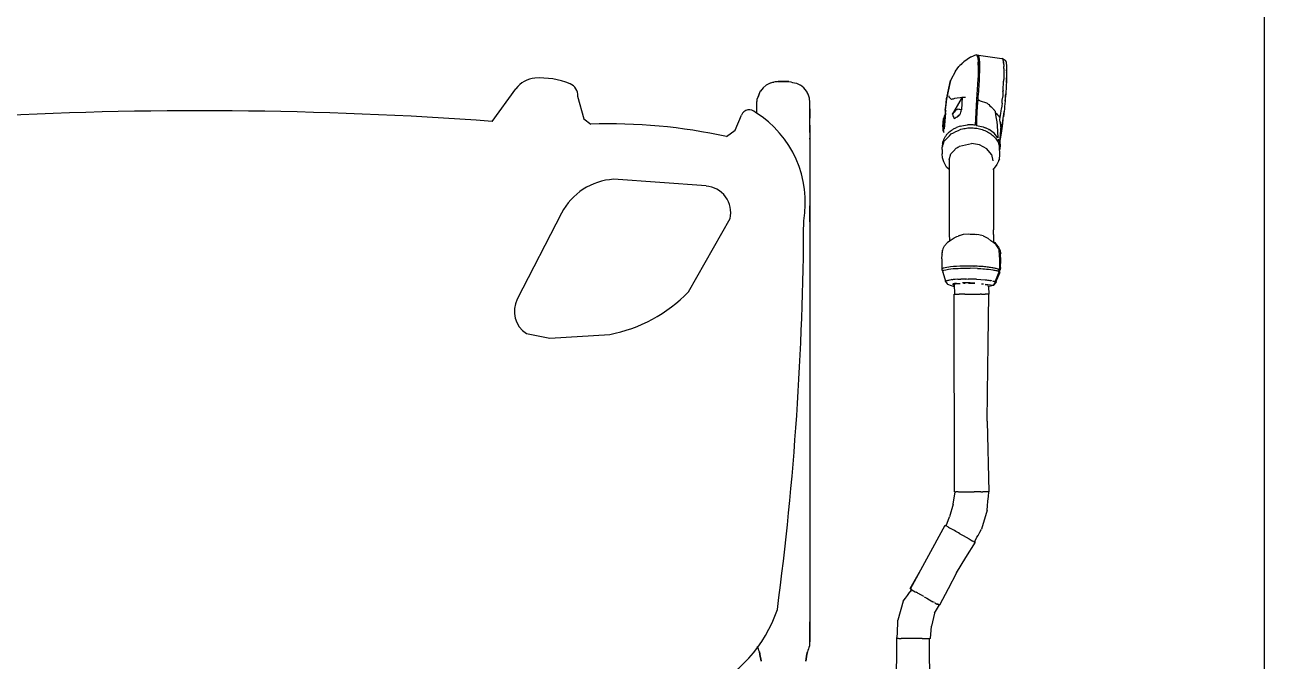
# Model space of a CAD drawing. Header units: millimetres. Extents: x 3552052 to 4144896, y -707811 to -630695.
# Drawn here: x 3657084 to 3657782, y -699691 to -699333 of the extents above; entities that cross this region are included whole.
import ezdxf

# ---------------------------------------------------------------- set-up
doc = ezdxf.new("R2010")
doc.units = ezdxf.units.MM
doc.header["$LTSCALE"] = 6
doc.header["$MEASUREMENT"] = 0
doc.layers.add('EQP', color=6, linetype='CONTINUOUS', lineweight=0)
doc.layers.add('MEP_HVAC_RA_DUCT', color=1, linetype='CONTINUOUS', lineweight=0)

msp = doc.modelspace()

# ---------------------------------------------------------------- linework, layer by layer
at = {"layer": 'EQP', "lineweight": -3}
for p, q in [((3657619.88, -699349.49), (3657616.93, -699350.84)), ((3657619.88, -699349.49), (3657620, -699349.5)), ((3657620, -699349.5), (3657620.12, -699349.5)), ((3657620.12, -699349.5), (3657620.24, -699349.51)), ((3657620.24, -699349.51), (3657620.37, -699349.52)), ((3657620.37, -699349.52), (3657620.5, -699350.06)), ((3657620.5, -699350.06), (3657620.63, -699350.6)), ((3657620.8, -699349.95), (3657620.56, -699350.08)), ((3657620.65, -699350.68), (3657620.57, -699349.94)), ((3657621.03, -699349.82), (3657620.8, -699349.95)), ((3657621.26, -699349.7), (3657621.03, -699349.82)), ((3657621.39, -699350.24), (3657621.26, -699349.7)), ((3657621.26, -699349.7), (3657634.33, -699351.52)), ((3657621.52, -699350.79), (3657621.39, -699350.24)), ((3657608.15, -699358.7), (3657610.15, -699356.12)), ((3657610.15, -699356.12), (3657612.93, -699353.44)), ((3657612.4, -699354.01), (3657610.15, -699356.12)), ((3657610.71, -699355.51), (3657610.52, -699355.73)), ((3657611.38, -699354.9), (3657610.71, -699355.51)), ((3657612.06, -699354.29), (3657611.38, -699354.9)), ((3657612.4, -699353.97), (3657612.06, -699354.29)), ((3657612.4, -699354.01), (3657612.93, -699353.44)), ((3657616.66, -699350.93), (3657612.93, -699353.44)), ((3657613.4, -699353.07), (3657612.93, -699353.5)), ((3657614.01, -699352.68), (3657613.4, -699353.07)), ((3657614.62, -699352.29), (3657614.01, -699352.68)), ((3657615.04, -699352.02), (3657614.62, -699352.29)), ((3657616.93, -699350.84), (3657616.66, -699350.93)), ((3657620.63, -699350.6), (3657620.77, -699351.13)), ((3657620.77, -699351.13), (3657620.9, -699351.67)), ((3657620.9, -699351.67), (3657620.95, -699352.86)), ((3657620.95, -699352.86), (3657621, -699354.05)), ((3657621.07, -699354.57), (3657620.98, -699353.75)), ((3657621, -699354.05), (3657621.04, -699355.24)), ((3657621.04, -699355.24), (3657621.09, -699356.43)), ((3657621.09, -699356.43), (3657621.04, -699358.14)), ((3657621.05, -699355.36), (3657621.07, -699354.57)), ((3657621.64, -699351.34), (3657621.52, -699350.79)), ((3657621.77, -699351.88), (3657621.64, -699351.34)), ((3657621.8, -699352.39), (3657621.77, -699351.88)), ((3657621.84, -699352.9), (3657621.8, -699352.39)), ((3657621.87, -699353.4), (3657621.84, -699352.9)), ((3657621.9, -699353.91), (3657621.87, -699353.4)), ((3657621.91, -699354.94), (3657621.9, -699353.91)), ((3657621.92, -699355.96), (3657621.91, -699354.94)), ((3657621.93, -699356.99), (3657621.92, -699355.96)), ((3657621.94, -699358.01), (3657621.93, -699356.99)), ((3657634.33, -699351.52), (3657634.51, -699351.68)), ((3657634.61, -699351.43), (3657634.46, -699351.55)), ((3657634.51, -699351.68), (3657634.7, -699351.84)), ((3657634.72, -699351.61), (3657634.61, -699351.43)), ((3657634.61, -699351.43), (3657636.21, -699352.46)), ((3657634.7, -699351.84), (3657634.88, -699352)), ((3657634.84, -699351.8), (3657634.72, -699351.61)), ((3657634.95, -699351.98), (3657634.84, -699351.8)), ((3657634.88, -699352), (3657635.06, -699352.16)), ((3657635.06, -699352.16), (3657634.95, -699351.98)), ((3657635.14, -699352.63), (3657635.06, -699352.16)), ((3657635.21, -699353.09), (3657635.14, -699352.63)), ((3657635.18, -699353.09), (3657635.25, -699353.73)), ((3657635.28, -699353.55), (3657635.21, -699353.09)), ((3657635.26, -699353.75), (3657635.35, -699354.51)), ((3657635.36, -699354.02), (3657635.28, -699353.55)), ((3657635.39, -699354.7), (3657635.36, -699354.02)), ((3657635.41, -699354.96), (3657635.39, -699354.7)), ((3657635.41, -699354.96), (3657635.45, -699355.29)), ((3657635.45, -699355.29), (3657635.46, -699356.06)), ((3657635.5, -699356.75), (3657635.46, -699356.07)), ((3657635.49, -699357.22), (3657635.5, -699356.75)), ((3657635.49, -699357.22), (3657635.5, -699357.59)), ((3657636.07, -699352.59), (3657636.21, -699352.46)), ((3657636.21, -699352.46), (3657636.32, -699352.64)), ((3657636.32, -699352.64), (3657636.43, -699352.82)), ((3657636.43, -699352.82), (3657636.54, -699353)), ((3657636.54, -699353), (3657636.65, -699353.18)), ((3657636.65, -699353.18), (3657636.72, -699353.63)), ((3657636.72, -699353.63), (3657636.79, -699354.08)), ((3657636.79, -699354.08), (3657636.87, -699354.53)), ((3657636.87, -699354.53), (3657636.94, -699354.98)), ((3657636.94, -699354.98), (3657636.97, -699356.47)), ((3657636.97, -699356.47), (3657637, -699357.95)), ((3657603.83, -699370.89), (3657605.49, -699363.9)), ((3657605.49, -699363.9), (3657604.12, -699369.93)), ((3657608.15, -699358.7), (3657605.49, -699363.9)), ((3657620.9, -699363.28), (3657620.7, -699366.13)), ((3657620.95, -699361.57), (3657620.9, -699363.28)), ((3657621, -699359.85), (3657620.95, -699361.57)), ((3657621.04, -699358.14), (3657621, -699359.85)), ((3657621.69, -699364.51), (3657621.77, -699363.1)), ((3657621.77, -699363.1), (3657621.82, -699361.83)), ((3657621.82, -699361.83), (3657621.86, -699360.56)), ((3657621.86, -699360.56), (3657621.9, -699359.28)), ((3657621.9, -699359.28), (3657621.94, -699358.01)), ((3657635.38, -699363.87), (3657635.36, -699364.43)), ((3657635.4, -699363.3), (3657635.38, -699363.87)), ((3657635.42, -699362.74), (3657635.4, -699363.3)), ((3657635.45, -699362.18), (3657635.42, -699362.74)), ((3657635.46, -699361.22), (3657635.45, -699362.18)), ((3657635.48, -699360.27), (3657635.46, -699361.22)), ((3657635.5, -699359.32), (3657635.48, -699360.27)), ((3657635.5, -699357.59), (3657635.51, -699358.36)), ((3657635.51, -699358.36), (3657635.5, -699359.32)), ((3657636.97, -699364.05), (3657636.94, -699365.09)), ((3657637, -699363.01), (3657636.97, -699364.05)), ((3657636.99, -699363.47), (3657637.02, -699362.9)), ((3657636.99, -699364.76), (3657637, -699364.05)), ((3657637, -699357.95), (3657637.04, -699359.44)), ((3657637.04, -699361.97), (3657637, -699363.01)), ((3657637.02, -699362.9), (3657637.02, -699362.57)), ((3657637.06, -699358.34), (3657637.04, -699357.95)), ((3657637.04, -699359.44), (3657637.07, -699360.93)), ((3657637.07, -699360.93), (3657637.04, -699361.97)), ((3657637.09, -699359.06), (3657637.06, -699358.34)), ((3657637.08, -699359.44), (3657637.09, -699359.06)), ((3657347.13, -699387.01), (3657360.52, -699368.61)), ((3657498.23, -699370.03), (3657496.5, -699374.27)), ((3657497.86, -699371), (3657497.4, -699372.09)), ((3657498.31, -699369.91), (3657498.23, -699370.03)), ((3657499.78, -699368.11), (3657498.31, -699369.91)), ((3657499.78, -699368.11), (3657501.58, -699366.64)), ((3657503.85, -699365.45), (3657501.58, -699366.64)), ((3657503.67, -699365.52), (3657504.24, -699365.34)), ((3657505.94, -699364.83), (3657503.85, -699365.45)), ((3657504.24, -699365.34), (3657504.81, -699365.17)), ((3657504.81, -699365.17), (3657505.37, -699365)), ((3657505.37, -699365), (3657505.94, -699364.83)), ((3657508.26, -699364.6), (3657505.94, -699364.83)), ((3657506.52, -699364.77), (3657505.94, -699364.83)), ((3657507.1, -699364.72), (3657506.52, -699364.77)), ((3657507.68, -699364.66), (3657507.1, -699364.72)), ((3657508.26, -699364.6), (3657507.68, -699364.66)), ((3657509.76, -699364.6), (3657508.26, -699364.6)), ((3657508.26, -699364.6), (3657509.76, -699364.6)), ((3657511.25, -699364.6), (3657509.76, -699364.6)), ((3657509.76, -699364.6), (3657511.25, -699364.6)), ((3657512.75, -699364.6), (3657511.25, -699364.6)), ((3657511.25, -699364.6), (3657512.75, -699364.6)), ((3657514.25, -699364.6), (3657512.75, -699364.6)), ((3657512.75, -699364.6), (3657514.25, -699364.6)), ((3657514.25, -699364.6), (3657515.35, -699364.81)), ((3657515.35, -699364.81), (3657516.45, -699365.02)), ((3657516.45, -699365.02), (3657517.56, -699365.23)), ((3657517.56, -699365.23), (3657518.66, -699365.45)), ((3657518.66, -699365.45), (3657520.81, -699366.56)), ((3657522.72, -699368.11), (3657520.81, -699366.56)), ((3657524.28, -699370.03), (3657522.72, -699368.11)), ((3657525.39, -699372.18), (3657524.28, -699370.03)), ((3657524.56, -699370.57), (3657524.28, -699370.03)), ((3657524.83, -699371.1), (3657524.56, -699370.57)), ((3657525.11, -699371.64), (3657524.83, -699371.1)), ((3657603.83, -699370.89), (3657603.66, -699371.8)), ((3657603.67, -699371.8), (3657603.85, -699371.12)), ((3657603.83, -699370.89), (3657603.76, -699371.45)), ((3657604.1, -699369.93), (3657603.83, -699370.89)), ((3657603.85, -699371.12), (3657604.03, -699370.43)), ((3657604.03, -699370.43), (3657604.16, -699369.93)), ((3657620.49, -699368.98), (3657620.29, -699371.83)), ((3657620.7, -699366.13), (3657620.49, -699368.98)), ((3657621.2, -699371.63), (3657621.32, -699370.19)), ((3657621.32, -699370.19), (3657621.43, -699368.75)), ((3657621.43, -699368.75), (3657621.52, -699367.34)), ((3657621.52, -699367.34), (3657621.6, -699365.93)), ((3657621.6, -699365.93), (3657621.69, -699364.51)), ((3657634.96, -699370.96), (3657634.91, -699371.66)), ((3657635.01, -699370.25), (3657634.96, -699370.96)), ((3657635.06, -699369.55), (3657635.01, -699370.25)), ((3657635.01, -699370.25), (3657635.06, -699369.55)), ((3657635.06, -699369.55), (3657635.36, -699364.43)), ((3657636.65, -699370.06), (3657636.54, -699371.45)), ((3657636.72, -699368.81), (3657636.65, -699370.06)), ((3657636.79, -699367.57), (3657636.72, -699368.81)), ((3657636.87, -699366.33), (3657636.79, -699367.57)), ((3657636.94, -699365.09), (3657636.87, -699366.33)), ((3657636.97, -699365.09), (3657636.99, -699364.76)), ((3657395.28, -699372.77), (3657398.71, -699385.67)), ((3657496.28, -699376.59), (3657496.33, -699376.01)), ((3657496.28, -699380), (3657496.28, -699376.59)), ((3657496.28, -699376.8), (3657496.28, -699376.59)), ((3657496.28, -699377.01), (3657496.28, -699376.8)), ((3657496.28, -699377.22), (3657496.28, -699377.01)), ((3657496.28, -699377.43), (3657496.28, -699377.22)), ((3657496.28, -699378.07), (3657496.28, -699377.43)), ((3657496.28, -699378.71), (3657496.28, -699378.07)), ((3657496.33, -699376.01), (3657496.39, -699375.43)), ((3657496.39, -699375.43), (3657496.44, -699374.85)), ((3657496.44, -699374.85), (3657496.5, -699374.27)), ((3657496.95, -699373.18), (3657496.5, -699374.27)), ((3657497.4, -699372.09), (3657496.95, -699373.18)), ((3657525.39, -699372.18), (3657525.11, -699371.64)), ((3657525.55, -699372.73), (3657525.39, -699372.18)), ((3657525.71, -699373.29), (3657525.55, -699372.73)), ((3657525.87, -699373.85), (3657525.71, -699373.29)), ((3657526.03, -699374.41), (3657525.87, -699373.85)), ((3657526.08, -699375.81), (3657526.03, -699374.41)), ((3657526.13, -699377.2), (3657526.08, -699375.81)), ((3657526.18, -699378.6), (3657526.13, -699377.2)), ((3657602.84, -699377.64), (3657602.67, -699379.19)), ((3657602.75, -699378.67), (3657603, -699376.61)), ((3657603, -699376.09), (3657602.84, -699377.64)), ((3657603, -699376.61), (3657603.25, -699374.55)), ((3657603.17, -699374.55), (3657603, -699376.09)), ((3657603.02, -699376.61), (3657603.17, -699374.55)), ((3657603.33, -699373.63), (3657603.17, -699374.55)), ((3657603.25, -699374.55), (3657603.41, -699373.18)), ((3657603.5, -699372.72), (3657603.33, -699373.63)), ((3657603.5, -699372.48), (3657603.67, -699371.8)), ((3657603.66, -699371.8), (3657603.5, -699372.72)), ((3657604.7, -699373.46), (3657604.66, -699372.67)), ((3657605.02, -699373.77), (3657604.7, -699373.46)), ((3657605.35, -699374.07), (3657605.02, -699373.77)), ((3657605.67, -699374.37), (3657605.35, -699374.07)), ((3657606, -699374.67), (3657605.67, -699374.37)), ((3657606.43, -699374.54), (3657606, -699374.67)), ((3657606.87, -699374.42), (3657606.43, -699374.54)), ((3657607.3, -699374.3), (3657606.87, -699374.42)), ((3657612, -699373.42), (3657607.16, -699381.79)), ((3657607.73, -699374.17), (3657607.3, -699374.3)), ((3657609.26, -699373.98), (3657607.73, -699374.17)), ((3657610.79, -699373.79), (3657609.26, -699373.98)), ((3657611.08, -699373.58), (3657612, -699373.42)), ((3657612, -699373.42), (3657611.7, -699380.58)), ((3657612, -699373.42), (3657612.46, -699373.42)), ((3657612.46, -699373.42), (3657612.92, -699373.42)), ((3657612.92, -699373.42), (3657613.38, -699373.42)), ((3657613.38, -699373.42), (3657613.84, -699373.42)), ((3657620.08, -699374.69), (3657619.88, -699378.3)), ((3657620.29, -699371.83), (3657620.08, -699374.69)), ((3657620.73, -699378.52), (3657620.93, -699374.94)), ((3657620.93, -699374.94), (3657622.12, -699375.35)), ((3657620.96, -699374.51), (3657621.08, -699373.07)), ((3657621.08, -699373.07), (3657621.2, -699371.63)), ((3657621.29, -699374.61), (3657621.26, -699375.05)), ((3657622.12, -699375.35), (3657623.31, -699375.77)), ((3657623.31, -699375.77), (3657624.5, -699376.18)), ((3657624.5, -699376.18), (3657625.69, -699376.6)), ((3657625.69, -699376.6), (3657626.04, -699376.84)), ((3657626.04, -699376.84), (3657626.38, -699377.09)), ((3657626.38, -699377.09), (3657626.73, -699377.33)), ((3657626.73, -699377.33), (3657627.08, -699377.58)), ((3657627.08, -699377.58), (3657627.68, -699378.17)), ((3657627.68, -699378.17), (3657628.28, -699378.76)), ((3657634.46, -699376.81), (3657634.33, -699378.29)), ((3657634.46, -699376.79), (3657634.61, -699375.29)), ((3657634.61, -699375.29), (3657634.72, -699373.85)), ((3657634.85, -699372.36), (3657634.72, -699373.84)), ((3657634.91, -699371.66), (3657634.85, -699372.36)), ((3657636.07, -699377.09), (3657635.93, -699378.55)), ((3657636.21, -699375.63), (3657636.07, -699377.09)), ((3657636.32, -699374.23), (3657636.21, -699375.63)), ((3657636.22, -699375.63), (3657636.43, -699373.7)), ((3657636.43, -699372.84), (3657636.32, -699374.23)), ((3657636.38, -699373.51), (3657636.45, -699372.78)), ((3657636.54, -699371.45), (3657636.43, -699372.84)), ((3657636.43, -699373.7), (3657636.57, -699371.47)), ((3657636.45, -699372.78), (3657636.49, -699372.12)), ((3657484.12, -699392), (3657487.61, -699383.46)), ((3657496.28, -699379.36), (3657496.28, -699378.71)), ((3657496.28, -699380), (3657496.28, -699379.36)), ((3657496.28, -699381.1), (3657496.28, -699380)), ((3657496.28, -699382.2), (3657496.28, -699381.1)), ((3657496.28, -699382.56), (3657496.28, -699382.2)), ((3657526.23, -699380), (3657526.18, -699378.6)), ((3657526.23, -699381.1), (3657526.23, -699380)), ((3657526.23, -699382.19), (3657526.23, -699380)), ((3657526.23, -699380), (3657526.23, -699382.19)), ((3657526.23, -699382.2), (3657526.23, -699381.1)), ((3657526.23, -699381.38), (3657526.23, -699381.86)), ((3657526.23, -699381.38), (3657526.23, -699382.66)), ((3657526.23, -699381.86), (3657526.23, -699381.38)), ((3657526.23, -699382.66), (3657526.23, -699381.38)), ((3657526.23, -699381.38), (3657526.23, -699382.66)), ((3657526.23, -699381.86), (3657526.23, -699382.34)), ((3657526.23, -699382.34), (3657526.23, -699381.86)), ((3657526.23, -699384.38), (3657526.23, -699382.19)), ((3657526.23, -699382.19), (3657526.23, -699384.38)), ((3657526.23, -699383.3), (3657526.23, -699382.2)), ((3657526.23, -699382.34), (3657526.23, -699382.82)), ((3657526.23, -699382.82), (3657526.23, -699382.34)), ((3657526.23, -699382.66), (3657526.23, -699383.95)), ((3657526.23, -699383.95), (3657526.23, -699382.66)), ((3657526.23, -699382.66), (3657526.23, -699383.95)), ((3657526.23, -699382.82), (3657526.23, -699383.31)), ((3657526.23, -699383.31), (3657526.23, -699382.82)), ((3657526.23, -699384.4), (3657526.23, -699383.3)), ((3657526.23, -699384.11), (3657526.23, -699383.31)), ((3657526.23, -699383.95), (3657526.23, -699385.23)), ((3657526.23, -699385.23), (3657526.23, -699383.95)), ((3657526.23, -699383.95), (3657526.23, -699385.23)), ((3657526.23, -699384.91), (3657526.23, -699384.11)), ((3657526.23, -699389.15), (3657526.23, -699385.23)), ((3657602.08, -699384.25), (3657601.46, -699385.39)), ((3657601.81, -699384.57), (3657601.96, -699384.19)), ((3657602.65, -699382.39), (3657601.89, -699391.18)), ((3657601.96, -699384.19), (3657602.1, -699383.82)), ((3657602.4, -699383.68), (3657602.08, -699384.25)), ((3657602.1, -699383.82), (3657602.25, -699383.44)), ((3657602.22, -699385.66), (3657602.36, -699384.73)), ((3657602.25, -699383.44), (3657602.39, -699383.07)), ((3657602.51, -699380.73), (3657602.37, -699383.94)), ((3657602.51, -699380.73), (3657602.75, -699378.67)), ((3657602.67, -699379.19), (3657602.51, -699380.73)), ((3657602.65, -699382.39), (3657602.79, -699381.61)), ((3657602.79, -699381.61), (3657602.94, -699380.84)), ((3657607, -699382.37), (3657606.46, -699383.01)), ((3657606.46, -699383.01), (3657606.64, -699382.71)), ((3657606.46, -699383.01), (3657606.74, -699383.61)), ((3657606.64, -699382.71), (3657606.82, -699382.4)), ((3657606.74, -699383.61), (3657607.02, -699384.2)), ((3657606.82, -699382.4), (3657607.01, -699382.1)), ((3657607.54, -699381.74), (3657607, -699382.37)), ((3657607.01, -699382.1), (3657607.19, -699381.79)), ((3657607.02, -699384.2), (3657607.3, -699384.8)), ((3657607.19, -699381.79), (3657607.55, -699381.46)), ((3657607.3, -699384.8), (3657607.55, -699385.34)), ((3657608.08, -699381.1), (3657607.54, -699381.74)), ((3657607.55, -699381.46), (3657607.9, -699381.13)), ((3657608.01, -699385.12), (3657607.56, -699385.34)), ((3657607.58, -699385.4), (3657608.02, -699385.15)), ((3657607.9, -699381.13), (3657608.26, -699380.8)), ((3657608.46, -699384.91), (3657608.01, -699385.12)), ((3657608.02, -699385.15), (3657608.45, -699384.9)), ((3657608.62, -699380.46), (3657608.08, -699381.1)), ((3657608.26, -699380.8), (3657608.62, -699380.46)), ((3657608.9, -699384.69), (3657608.46, -699384.91)), ((3657608.62, -699380.46), (3657608.88, -699380.35)), ((3657608.88, -699380.35), (3657609.14, -699380.25)), ((3657609.46, -699384.19), (3657608.9, -699384.69)), ((3657608.9, -699384.65), (3657609.32, -699384.41)), ((3657609.14, -699380.25), (3657609.4, -699380.14)), ((3657609.32, -699384.41), (3657609.68, -699384.12)), ((3657609.4, -699380.14), (3657609.67, -699380.03)), ((3657610.22, -699383.5), (3657609.56, -699384.09)), ((3657609.67, -699380.03), (3657610.11, -699380.1)), ((3657609.68, -699384.12), (3657610.04, -699383.82)), ((3657610.04, -699383.82), (3657610.4, -699383.53)), ((3657610.11, -699380.1), (3657610.55, -699380.16)), ((3657610.88, -699382.9), (3657610.22, -699383.5)), ((3657610.4, -699383.53), (3657610.76, -699383.24)), ((3657610.55, -699380.16), (3657610.99, -699380.23)), ((3657610.76, -699383.24), (3657611, -699382.57)), ((3657610.99, -699380.23), (3657611.44, -699380.3)), ((3657611, -699382.57), (3657611.23, -699381.91)), ((3657611.23, -699381.91), (3657611.45, -699381.3)), ((3657611.44, -699380.3), (3657611.71, -699380.33)), ((3657611.44, -699380.3), (3657611.71, -699380.36)), ((3657611.44, -699380.3), (3657611.71, -699380.42)), ((3657611.47, -699381.24), (3657611.7, -699380.58)), ((3657619.68, -699381.91), (3657619.48, -699385.52)), ((3657619.88, -699378.3), (3657619.68, -699381.91)), ((3657620.34, -699385.66), (3657620.54, -699382.09)), ((3657620.54, -699382.09), (3657620.73, -699378.52)), ((3657628.28, -699378.76), (3657628.88, -699379.34)), ((3657628.88, -699379.34), (3657629.49, -699379.93)), ((3657629.49, -699379.93), (3657629.75, -699380.27)), ((3657629.75, -699380.27), (3657630.01, -699380.6)), ((3657630.01, -699380.6), (3657630.27, -699380.93)), ((3657630.27, -699380.93), (3657630.53, -699381.27)), ((3657630.53, -699381.27), (3657630.84, -699383.29)), ((3657631.27, -699382.77), (3657630.66, -699382.13)), ((3657630.84, -699383.29), (3657631.15, -699385.32)), ((3657631.49, -699383.01), (3657631.27, -699382.77)), ((3657631.48, -699382.67), (3657632, -699383.31)), ((3657632, -699383.31), (3657632.53, -699383.95)), ((3657632.53, -699383.95), (3657633.05, -699384.59)), ((3657633.05, -699384.59), (3657633.45, -699385.07)), ((3657633.32, -699385.9), (3657633.5, -699384.75)), ((3657633.5, -699384.75), (3657633.67, -699383.61)), ((3657633.67, -699383.61), (3657633.85, -699382.46)), ((3657633.85, -699382.46), (3657634.02, -699381.32)), ((3657634.02, -699381.32), (3657634.17, -699379.81)), ((3657634.33, -699378.29), (3657634.19, -699379.61)), ((3657635.15, -699384.14), (3657634.66, -699386.8)), ((3657635.08, -699385.66), (3657635.16, -699384.97)), ((3657635.64, -699381.48), (3657635.15, -699384.14)), ((3657635.16, -699384.97), (3657635.24, -699384.28)), ((3657635.24, -699384.28), (3657635.4, -699382.86)), ((3657635.31, -699384.39), (3657635.6, -699381.49)), ((3657635.45, -699382.95), (3657635.31, -699384.39)), ((3657635.51, -699382.2), (3657635.43, -699382.86)), ((3657635.53, -699382.07), (3657635.45, -699382.95)), ((3657635.78, -699380.01), (3657635.64, -699381.48)), ((3657635.93, -699378.55), (3657635.78, -699380.01)), ((3657398.71, -699385.67), (3657402.64, -699388.52)), ((3657479.25, -699395.61), (3657484.12, -699392)), ((3657526.18, -699390.98), (3657526.23, -699393.33)), ((3657526.23, -699389.7), (3657526.23, -699387.88)), ((3657526.23, -699393.33), (3657526.23, -699388.76)), ((3657526.23, -699391.77), (3657526.23, -699389.15)), ((3657526.23, -699389.15), (3657526.23, -699391.77)), ((3657526.23, -699391.52), (3657526.23, -699389.7)), ((3657526.23, -699390.89), (3657526.23, -699393.33)), ((3657526.23, -699393.33), (3657526.23, -699391.52)), ((3657526.23, -699393.33), (3657526.23, -699391.77)), ((3657526.23, -699391.77), (3657526.23, -699393.33)), ((3657601.13, -699390.08), (3657601.46, -699385.39)), ((3657601.13, -699390.08), (3657601.35, -699392.36)), ((3657601.37, -699388.8), (3657601.35, -699389.94)), ((3657601.35, -699392.36), (3657601.35, -699389.94)), ((3657601.35, -699389.94), (3657601.55, -699390.53)), ((3657601.36, -699389.22), (3657601.44, -699388.93)), ((3657601.4, -699387.66), (3657601.37, -699388.8)), ((3657601.43, -699386.53), (3657601.4, -699387.66)), ((3657601.46, -699385.39), (3657601.43, -699386.53)), ((3657601.55, -699390.53), (3657601.75, -699391.11)), ((3657601.71, -699389.02), (3657601.96, -699387.34)), ((3657601.82, -699389.84), (3657601.71, -699389.02)), ((3657601.75, -699391.11), (3657601.87, -699391.43)), ((3657601.93, -699390.65), (3657601.82, -699389.84)), ((3657601.96, -699387.34), (3657602.22, -699385.66)), ((3657605.51, -699392.33), (3657605.91, -699392.07)), ((3657605.91, -699392.07), (3657606.3, -699391.81)), ((3657606.3, -699391.81), (3657606.7, -699391.56)), ((3657606.7, -699391.56), (3657607.1, -699391.3)), ((3657607.1, -699391.3), (3657607.54, -699391.09)), ((3657607.54, -699391.09), (3657607.99, -699390.87)), ((3657607.99, -699390.87), (3657608.43, -699390.66)), ((3657608.43, -699390.66), (3657608.88, -699390.45)), ((3657608.52, -699392.73), (3657609.93, -699392.06)), ((3657610.8, -699389.77), (3657608.88, -699390.45)), ((3657609.93, -699392.06), (3657611.34, -699391.39)), ((3657610.8, -699389.77), (3657612.83, -699389.3)), ((3657611.34, -699391.39), (3657612.1, -699391.23)), ((3657612.1, -699391.23), (3657612.87, -699391.08)), ((3657612.83, -699389.3), (3657614.96, -699389.03)), ((3657612.87, -699391.08), (3657613.63, -699390.93)), ((3657613.63, -699390.93), (3657614.4, -699390.77)), ((3657614.4, -699390.77), (3657615.14, -699390.74)), ((3657617.11, -699388.97), (3657614.96, -699389.03)), ((3657615.14, -699390.74), (3657615.89, -699390.7)), ((3657615.89, -699390.7), (3657616.63, -699390.66)), ((3657616.63, -699390.66), (3657617.38, -699390.62)), ((3657617.66, -699389.01), (3657617.11, -699388.97)), ((3657617.38, -699390.62), (3657618.12, -699390.69)), ((3657618.2, -699389.05), (3657617.66, -699389.01)), ((3657618.12, -699390.69), (3657618.86, -699390.75)), ((3657618.74, -699389.09), (3657618.2, -699389.05)), ((3657619.28, -699389.13), (3657618.74, -699389.09)), ((3657618.86, -699390.75), (3657619.6, -699390.82)), ((3657619.48, -699385.52), (3657619.28, -699389.13)), ((3657619.6, -699390.82), (3657620.34, -699390.88)), ((3657620.09, -699386.77), (3657620.03, -699389.43)), ((3657620.12, -699389.41), (3657620.14, -699389.24)), ((3657620.14, -699389.24), (3657620.34, -699385.66)), ((3657620.14, -699389.24), (3657621.06, -699389.46)), ((3657620.34, -699390.88), (3657621.1, -699391.06)), ((3657621.06, -699389.46), (3657621.99, -699389.69)), ((3657621.1, -699391.06), (3657621.85, -699391.25)), ((3657621.85, -699391.25), (3657622.61, -699391.43)), ((3657621.99, -699389.69), (3657622.91, -699389.91)), ((3657622.61, -699391.43), (3657623.36, -699391.61)), ((3657622.91, -699389.91), (3657623.83, -699390.13)), ((3657623.36, -699391.61), (3657624.08, -699391.91)), ((3657623.83, -699390.13), (3657624.67, -699390.51)), ((3657624.08, -699391.91), (3657624.81, -699392.22)), ((3657624.67, -699390.51), (3657624.95, -699390.64)), ((3657624.81, -699392.22), (3657625.53, -699392.52)), ((3657625.56, -699390.82), (3657624.95, -699390.65)), ((3657625.96, -699391.03), (3657625.56, -699390.82)), ((3657626.36, -699391.24), (3657625.96, -699391.03)), ((3657626.77, -699391.45), (3657626.36, -699391.24)), ((3657626.88, -699391.53), (3657627.17, -699391.66)), ((3657628.64, -699392.63), (3657627.17, -699391.66)), ((3657631.15, -699385.32), (3657631.45, -699387.35)), ((3657631.45, -699387.35), (3657631.76, -699389.37)), ((3657631.76, -699389.37), (3657632.04, -699396.23)), ((3657633.29, -699386.88), (3657633.38, -699387.54)), ((3657633.41, -699387.45), (3657633.32, -699385.9)), ((3657633.38, -699387.54), (3657633.48, -699388.2)), ((3657633.54, -699391.95), (3657633.41, -699394.39)), ((3657633.48, -699388.2), (3657633.57, -699388.86)), ((3657633.61, -699390.56), (3657633.54, -699391.95)), ((3657633.57, -699388.86), (3657633.66, -699389.52)), ((3657633.66, -699389.52), (3657633.62, -699390.32)), ((3657634.17, -699389.46), (3657633.68, -699392.12)), ((3657634.12, -699392.79), (3657634.21, -699392.21)), ((3657634.66, -699386.8), (3657634.17, -699389.46)), ((3657634.21, -699392.21), (3657634.39, -699390.91)), ((3657634.31, -699392.51), (3657634.4, -699391.86)), ((3657634.39, -699390.91), (3657634.56, -699389.62)), ((3657634.4, -699391.86), (3657634.49, -699391.2)), ((3657634.49, -699391.2), (3657634.59, -699390.55)), ((3657634.56, -699389.62), (3657634.74, -699388.33)), ((3657634.59, -699390.55), (3657634.68, -699389.89)), ((3657634.68, -699389.89), (3657635.1, -699385.99)), ((3657634.74, -699388.33), (3657634.91, -699387.04)), ((3657634.91, -699387.04), (3657634.99, -699386.35)), ((3657634.99, -699386.35), (3657635.08, -699385.66)), ((3657526.23, -699397.03), (3657526.2, -699396.52)), ((3657526.2, -699396.52), (3657526.23, -699397.03)), ((3657526.23, -699393.33), (3657526.23, -699394.93)), ((3657526.23, -699394.93), (3657526.23, -699396.52)), ((3657526.23, -699396.52), (3657526.23, -699398.11)), ((3657526.23, -699398.11), (3657526.23, -699399.71)), ((3657600.97, -699399.31), (3657601.08, -699398.92)), ((3657601.08, -699398.92), (3657601.18, -699398.52)), ((3657601.18, -699398.52), (3657601.29, -699398.13)), ((3657601.29, -699398.13), (3657601.39, -699397.73)), ((3657601.35, -699392.36), (3657601.8, -699392.32)), ((3657601.69, -699393.05), (3657601.35, -699392.36)), ((3657601.35, -699392.36), (3657601.76, -699392.75)), ((3657601.35, -699392.36), (3657601.55, -699392.94)), ((3657601.56, -699397.35), (3657601.39, -699397.73)), ((3657601.47, -699399.4), (3657601.7, -699398.82)), ((3657601.55, -699392.94), (3657601.66, -699393.27)), ((3657601.73, -699396.97), (3657601.56, -699397.35)), ((3657601.7, -699398.82), (3657601.94, -699398.25)), ((3657601.89, -699396.6), (3657601.73, -699396.97)), ((3657602.06, -699396.22), (3657601.89, -699396.6)), ((3657601.94, -699398.25), (3657602.88, -699397.2)), ((3657602.29, -699395.87), (3657602.06, -699396.22)), ((3657602.52, -699395.52), (3657602.29, -699395.87)), ((3657602.74, -699395.16), (3657602.52, -699395.52)), ((3657602.97, -699394.81), (3657602.74, -699395.16)), ((3657602.88, -699397.2), (3657603.83, -699396.16)), ((3657603.26, -699394.49), (3657602.97, -699394.81)), ((3657603.54, -699394.16), (3657603.26, -699394.49)), ((3657603.83, -699393.84), (3657603.54, -699394.16)), ((3657604.12, -699393.51), (3657603.83, -699393.84)), ((3657603.83, -699396.16), (3657604.77, -699395.12)), ((3657604.12, -699393.51), (3657605.51, -699392.33)), ((3657604.77, -699395.12), (3657605.71, -699394.07)), ((3657605.71, -699394.07), (3657607.12, -699393.4)), ((3657607.12, -699393.4), (3657608.52, -699392.73)), ((3657625.53, -699392.52), (3657626.25, -699392.82)), ((3657626.25, -699392.82), (3657626.89, -699393.24)), ((3657626.89, -699393.24), (3657627.53, -699393.66)), ((3657627.53, -699393.66), (3657628.17, -699394.08)), ((3657628.17, -699394.08), (3657628.81, -699394.5)), ((3657629.95, -699393.73), (3657628.64, -699392.63)), ((3657628.81, -699394.5), (3657629.33, -699395.01)), ((3657629.33, -699395.01), (3657629.84, -699395.52)), ((3657629.84, -699395.52), (3657630.36, -699396.03)), ((3657632.04, -699396.23), (3657629.95, -699393.73)), ((3657630.36, -699396.03), (3657630.87, -699396.54)), ((3657630.87, -699396.54), (3657631.23, -699397.1)), ((3657631.23, -699397.1), (3657631.59, -699397.67)), ((3657631.59, -699397.67), (3657631.95, -699398.24)), ((3657631.95, -699398.24), (3657632.32, -699398.81)), ((3657632.32, -699398.81), (3657632.52, -699399.39)), ((3657632.84, -699398.18), (3657632.47, -699396.96)), ((3657632.77, -699398.11), (3657633.04, -699398.36)), ((3657633.04, -699398.36), (3657633.11, -699398.72)), ((3657633.11, -699398.72), (3657633.18, -699399.09)), ((3657633.29, -699396.82), (3657633.17, -699399.26)), ((3657633.18, -699399.08), (3657633.56, -699396.89)), ((3657633.18, -699399.09), (3657633.26, -699399.45)), ((3657633.21, -699398.41), (3657633.34, -699397.64)), ((3657633.41, -699394.39), (3657633.29, -699396.82)), ((3657633.34, -699397.64), (3657633.51, -699396.61)), ((3657633.51, -699396.61), (3657633.69, -699395.58)), ((3657633.56, -699396.89), (3657633.93, -699394.7)), ((3657633.69, -699395.58), (3657633.86, -699394.55)), ((3657633.86, -699394.55), (3657633.95, -699393.96)), ((3657633.93, -699394.7), (3657634.31, -699392.51)), ((3657633.95, -699393.96), (3657634.04, -699393.38)), ((3657634.04, -699393.38), (3657634.12, -699392.79)), ((3657526.23, -699399.71), (3657526.23, -699401.68)), ((3657526.23, -699401.68), (3657526.23, -699403.66)), ((3657526.23, -699403.66), (3657526.23, -699405.63)), ((3657526.23, -699405.63), (3657526.23, -699407.61)), ((3657600.65, -699402.83), (3657600.73, -699402.26)), ((3657600.65, -699402.83), (3657600.65, -699405.25)), ((3657600.85, -699407.53), (3657600.65, -699405.25)), ((3657600.73, -699402.26), (3657600.82, -699401.7)), ((3657600.82, -699401.7), (3657600.91, -699401.13)), ((3657600.97, -699399.31), (3657600.84, -699401.19)), ((3657600.91, -699401.13), (3657600.99, -699400.56)), ((3657600.99, -699400.56), (3657601.23, -699399.98)), ((3657601.23, -699399.98), (3657601.47, -699399.4)), ((3657604.73, -699408.71), (3657605.7, -699405.27)), ((3657605.7, -699405.27), (3657606.41, -699404.49)), ((3657606.41, -699404.49), (3657607.11, -699403.71)), ((3657607.11, -699403.71), (3657607.8, -699402.95)), ((3657607.82, -699402.93), (3657608.53, -699402.14)), ((3657608.53, -699402.14), (3657609.03, -699401.85)), ((3657609.03, -699401.85), (3657609.53, -699401.55)), ((3657609.53, -699401.55), (3657610.03, -699401.26)), ((3657610.03, -699401.26), (3657610.53, -699400.96)), ((3657610.53, -699400.96), (3657612.21, -699400.61)), ((3657612.21, -699400.61), (3657613.9, -699400.26)), ((3657613.9, -699400.26), (3657615.59, -699399.91)), ((3657615.59, -699399.91), (3657617.28, -699399.55)), ((3657621.77, -699400.3), (3657617.28, -699399.55)), ((3657625.85, -699402.46), (3657621.77, -699400.3)), ((3657628.48, -699405.69), (3657625.85, -699402.46)), ((3657628.48, -699405.69), (3657629.23, -699409.17)), ((3657632.52, -699399.39), (3657632.72, -699399.98)), ((3657632.72, -699399.98), (3657632.92, -699400.57)), ((3657632.92, -699400.57), (3657633.12, -699401.15)), ((3657632.95, -699408.22), (3657633.32, -699405.86)), ((3657633.32, -699405.86), (3657633.12, -699401.15)), ((3657633.22, -699402.54), (3657633.19, -699402.79)), ((3657633.26, -699402.14), (3657633.22, -699402.54)), ((3657633.26, -699399.45), (3657633.33, -699399.81)), ((3657633.31, -699401.74), (3657633.26, -699402.14)), ((3657633.36, -699401.34), (3657633.31, -699401.74)), ((3657633.33, -699399.81), (3657633.34, -699400.19)), ((3657633.34, -699400.19), (3657633.34, -699400.57)), ((3657633.34, -699400.57), (3657633.35, -699400.96)), ((3657633.35, -699400.96), (3657633.36, -699401.34)), ((3657526.23, -699407.61), (3657526.23, -699412.48)), ((3657526.23, -699412.48), (3657526.23, -699417.36)), ((3657601.05, -699408.12), (3657600.85, -699407.53)), ((3657601.25, -699408.7), (3657601.05, -699408.12)), ((3657601.45, -699409.29), (3657601.25, -699408.7)), ((3657601.65, -699409.88), (3657601.45, -699409.29)), ((3657603.26, -699412.71), (3657601.65, -699409.88)), ((3657604.73, -699414.08), (3657603.26, -699412.71)), ((3657604.73, -699408.71), (3657604.73, -699447.68)), ((3657631.62, -699411.26), (3657630.07, -699413.41)), ((3657632.95, -699408.22), (3657631.62, -699411.26)), ((3657632.72, -699408.76), (3657632.5, -699409.3)), ((3657632.95, -699408.22), (3657632.72, -699408.76)), ((3657467.63, -699423.41), (3657415.53, -699419.65)), ((3657526.23, -699417.36), (3657526.23, -699422.23)), ((3657630.07, -699413.41), (3657629.23, -699414.17)), ((3657629.72, -699413.73), (3657629.72, -699448.07)), ((3657526.23, -699422.23), (3657526.23, -699427.1)), ((3657526.23, -699427.1), (3657526.23, -699432.67)), ((3657526.23, -699432.26), (3657526.21, -699432.67)), ((3657526.23, -699432.67), (3657526.23, -699438.23)), ((3657386.22, -699438.67), (3657361.23, -699487.07)), ((3657526.23, -699438.06), (3657526.23, -699434.62)), ((3657526.23, -699443.61), (3657526.23, -699438.06)), ((3657526.23, -699438.23), (3657526.23, -699443.79)), ((3657457.79, -699483.04), (3657481.22, -699441.77)), ((3657526.23, -699443.79), (3657526.23, -699449.35)), ((3657604.73, -699447.68), (3657604.73, -699450.37)), ((3657629.71, -699450.77), (3657629.72, -699448.07)), ((3657526.23, -699449.35), (3657526.23, -699476.8)), ((3657605.78, -699453.91), (3657603.69, -699455.31)), ((3657604.73, -699450.47), (3657604.84, -699454.18)), ((3657607.46, -699452.71), (3657605.78, -699453.91)), ((3657607.46, -699452.71), (3657607.83, -699452.51)), ((3657607.83, -699452.51), (3657608.2, -699452.31)), ((3657608.2, -699452.31), (3657608.57, -699452.11)), ((3657608.57, -699452.11), (3657608.94, -699451.91)), ((3657608.94, -699451.91), (3657609.68, -699451.75)), ((3657610.44, -699451.34), (3657609.68, -699451.75)), ((3657610.44, -699451.34), (3657612.7, -699450.6)), ((3657612.7, -699450.6), (3657615.45, -699450.43)), ((3657615.45, -699450.43), (3657616.42, -699450.46)), ((3657616.42, -699450.46), (3657617.39, -699450.48)), ((3657617.39, -699450.48), (3657618.36, -699450.51)), ((3657618.36, -699450.51), (3657619.33, -699450.53)), ((3657619.33, -699450.53), (3657620.32, -699450.74)), ((3657621.37, -699450.86), (3657620.33, -699450.74)), ((3657623.88, -699451.44), (3657621.37, -699450.86)), ((3657623.88, -699451.44), (3657626.47, -699452.85)), ((3657628.08, -699454.29), (3657626.47, -699452.85)), ((3657629.9, -699455.38), (3657628.08, -699454.29)), ((3657629.7, -699453.82), (3657629.63, -699455.22)), ((3657629.65, -699454.91), (3657630.35, -699455.33)), ((3657629.71, -699450.77), (3657629.7, -699453.82)), ((3657600.53, -699464.48), (3657600.86, -699459.64)), ((3657600.64, -699461.05), (3657600.57, -699461.51)), ((3657600.57, -699461.51), (3657600.71, -699461.81)), ((3657600.72, -699460.58), (3657600.64, -699461.05)), ((3657600.79, -699460.11), (3657600.72, -699460.58)), ((3657600.86, -699459.64), (3657600.79, -699460.11)), ((3657601.08, -699458.88), (3657600.86, -699459.64)), ((3657601.85, -699457.28), (3657601.08, -699458.88)), ((3657603.69, -699455.31), (3657602, -699457.13)), ((3657631.25, -699456.54), (3657629.9, -699455.38)), ((3657630.35, -699455.33), (3657631.13, -699456.38)), ((3657631.13, -699456.38), (3657632.44, -699457.78)), ((3657632.67, -699458.75), (3657631.25, -699456.54)), ((3657632.44, -699457.78), (3657633.28, -699459.43)), ((3657632.8, -699459.51), (3657632.67, -699458.75)), ((3657633.2, -699465.08), (3657632.8, -699459.51)), ((3657633.28, -699459.43), (3657633.4, -699459.9)), ((3657633.4, -699459.9), (3657633.51, -699460.36)), ((3657633.51, -699460.36), (3657633.62, -699460.83)), ((3657633.62, -699460.83), (3657633.74, -699461.29)), ((3657633.62, -699461.86), (3657633.74, -699461.29)), ((3657633.67, -699462.22), (3657633.62, -699461.86)), ((3657600.53, -699464.48), (3657600.45, -699470.46)), ((3657605.46, -699468.96), (3657604.44, -699469.16)), ((3657607.1, -699468.85), (3657605.46, -699468.96)), ((3657608.75, -699468.75), (3657607.1, -699468.85)), ((3657610.75, -699468.63), (3657608.75, -699468.75)), ((3657612.03, -699468.55), (3657610.75, -699468.63)), ((3657613.29, -699468.54), (3657612.03, -699468.55)), ((3657614.55, -699468.54), (3657613.29, -699468.54)), ((3657615.82, -699468.54), (3657614.55, -699468.54)), ((3657617.08, -699468.54), (3657615.82, -699468.54)), ((3657617.94, -699468.56), (3657617.08, -699468.54)), ((3657618.81, -699468.59), (3657617.94, -699468.56)), ((3657618.49, -699468.58), (3657618.82, -699468.58)), ((3657619.67, -699468.62), (3657618.81, -699468.59)), ((3657620.54, -699468.65), (3657619.67, -699468.62)), ((3657621.36, -699468.7), (3657620.54, -699468.65)), ((3657622.18, -699468.75), (3657621.36, -699468.7)), ((3657622.99, -699468.8), (3657622.18, -699468.75)), ((3657623.81, -699468.85), (3657622.99, -699468.8)), ((3657624.56, -699468.93), (3657623.81, -699468.85)), ((3657625.3, -699469), (3657624.56, -699468.93)), ((3657626.04, -699469.07), (3657625.3, -699469)), ((3657626.78, -699469.14), (3657626.04, -699469.07)), ((3657633.14, -699469.33), (3657633.2, -699465.08)), ((3657633.71, -699465.01), (3657633.67, -699462.22)), ((3657633.67, -699469.26), (3657633.71, -699465.01)), ((3657600.68, -699470.29), (3657600.45, -699470.46)), ((3657600.45, -699470.46), (3657600.49, -699470.56)), ((3657600.49, -699470.56), (3657600.52, -699470.65)), ((3657600.52, -699470.65), (3657600.55, -699470.75)), ((3657600.55, -699470.75), (3657600.59, -699470.84)), ((3657600.59, -699470.84), (3657600.94, -699471.03)), ((3657600.91, -699470.11), (3657600.68, -699470.29)), ((3657601.14, -699469.94), (3657600.91, -699470.11)), ((3657600.94, -699471.03), (3657601.3, -699471.22)), ((3657601.01, -699471.89), (3657601.14, -699471.6)), ((3657601.01, -699471.89), (3657602.67, -699476.95)), ((3657601.37, -699469.76), (3657601.14, -699469.94)), ((3657601.14, -699471.6), (3657601.27, -699471.32)), ((3657601.27, -699471.32), (3657601.4, -699471.04)), ((3657602.39, -699469.56), (3657601.37, -699469.76)), ((3657601.4, -699471.04), (3657601.53, -699470.75)), ((3657601.53, -699470.75), (3657602.88, -699470.55)), ((3657603.41, -699469.36), (3657602.39, -699469.56)), ((3657602.88, -699470.55), (3657604.24, -699470.35)), ((3657604.44, -699469.16), (3657603.41, -699469.36)), ((3657604.24, -699470.35), (3657605.59, -699470.14)), ((3657605.59, -699470.14), (3657606.95, -699469.94)), ((3657606.95, -699469.94), (3657608.33, -699469.88)), ((3657607.45, -699476.05), (3657606.97, -699476.1)), ((3657608.07, -699475.99), (3657607.45, -699476.05)), ((3657609.28, -699475.94), (3657608.07, -699475.99)), ((3657608.33, -699469.88), (3657609.71, -699469.82)), ((3657609.46, -699475.93), (3657609.28, -699475.94)), ((3657609.59, -699475.9), (3657610.87, -699475.87)), ((3657609.71, -699469.82), (3657611.1, -699469.76)), ((3657610.87, -699475.87), (3657611.3, -699475.86)), ((3657611.1, -699469.76), (3657612.48, -699469.7)), ((3657611.71, -699475.84), (3657611.3, -699475.86)), ((3657612.93, -699475.8), (3657611.71, -699475.84)), ((3657612.48, -699469.7), (3657613.5, -699469.7)), ((3657613.82, -699475.8), (3657612.93, -699475.8)), ((3657613.5, -699469.7), (3657614.53, -699469.7)), ((3657614.13, -699475.8), (3657613.82, -699475.8)), ((3657614.13, -699475.8), (3657614.71, -699475.78)), ((3657614.53, -699469.7), (3657615.55, -699469.7)), ((3657614.71, -699475.78), (3657615.32, -699475.8)), ((3657615.62, -699475.8), (3657615.32, -699475.8)), ((3657615.55, -699469.7), (3657616.57, -699469.7)), ((3657616.51, -699475.8), (3657615.62, -699475.8)), ((3657617.41, -699475.82), (3657616.51, -699475.8)), ((3657620.67, -699469.83), (3657616.57, -699469.7)), ((3657618.31, -699475.85), (3657617.41, -699475.82)), ((3657619.21, -699475.88), (3657618.31, -699475.85)), ((3657620.11, -699475.9), (3657619.21, -699475.88)), ((3657620.11, -699475.9), (3657625, -699476.25)), ((3657620.67, -699469.83), (3657621.64, -699469.89)), ((3657621.64, -699469.89), (3657622.6, -699469.95)), ((3657622.6, -699469.95), (3657623.57, -699470.01)), ((3657623.57, -699470.01), (3657624.53, -699470.07)), ((3657624.53, -699470.07), (3657625.72, -699470.2)), ((3657625.72, -699470.2), (3657626.91, -699470.34)), ((3657627.41, -699469.23), (3657626.78, -699469.14)), ((3657626.91, -699470.34), (3657628.09, -699470.48)), ((3657628.03, -699469.32), (3657627.41, -699469.23)), ((3657628.66, -699469.42), (3657628.03, -699469.32)), ((3657628.09, -699470.48), (3657629.28, -699470.62)), ((3657629.28, -699469.51), (3657628.66, -699469.42)), ((3657629.77, -699469.61), (3657629.28, -699469.51)), ((3657629.28, -699470.62), (3657629.83, -699470.73)), ((3657630.26, -699469.72), (3657629.77, -699469.61)), ((3657629.83, -699470.73), (3657630.37, -699470.85)), ((3657630.74, -699469.82), (3657630.26, -699469.72)), ((3657630.37, -699470.85), (3657630.92, -699470.96)), ((3657630.61, -699477.37), (3657632.93, -699471.84)), ((3657631.23, -699469.93), (3657630.74, -699469.82)), ((3657630.85, -699478.03), (3657633.44, -699472.02)), ((3657630.92, -699470.96), (3657631.47, -699471.08)), ((3657631.64, -699470.11), (3657631.23, -699469.93)), ((3657631.47, -699471.08), (3657631.83, -699471.27)), ((3657632.06, -699470.29), (3657631.64, -699470.11)), ((3657631.83, -699471.27), (3657632.2, -699471.46)), ((3657632.48, -699470.47), (3657632.06, -699470.29)), ((3657632.2, -699471.46), (3657632.57, -699471.65)), ((3657632.31, -699471.51), (3657632.47, -699471.27)), ((3657632.47, -699471.27), (3657632.68, -699470.96)), ((3657632.89, -699470.65), (3657632.48, -699470.47)), ((3657632.57, -699471.65), (3657632.93, -699471.84)), ((3657632.68, -699470.96), (3657632.89, -699470.65)), ((3657633.07, -699471.77), (3657632.72, -699471.53)), ((3657633.01, -699471.2), (3657632.8, -699471.51)), ((3657632.89, -699470.65), (3657633.14, -699469.33)), ((3657633.21, -699470.89), (3657633.01, -699471.2)), ((3657633.44, -699472.02), (3657633.07, -699471.77)), ((3657633.41, -699470.57), (3657633.21, -699470.89)), ((3657633.67, -699469.26), (3657633.41, -699470.57)), ((3657526.23, -699476.8), (3657526.23, -699504.25)), ((3657602.52, -699477.16), (3657602.66, -699477.06)), ((3657602.52, -699477.16), (3657603.49, -699478.49)), ((3657602.79, -699476.95), (3657602.93, -699476.85)), ((3657602.93, -699476.85), (3657603.07, -699476.75)), ((3657603.07, -699476.75), (3657603.43, -699476.66)), ((3657603.43, -699476.66), (3657603.8, -699476.57)), ((3657603.7, -699478.79), (3657603.49, -699478.49)), ((3657603.7, -699478.79), (3657605.83, -699479.53)), ((3657603.8, -699476.57), (3657604.16, -699476.48)), ((3657604.16, -699476.48), (3657604.53, -699476.39)), ((3657604.53, -699476.39), (3657605.1, -699476.31)), ((3657605.1, -699476.31), (3657605.39, -699476.28)), ((3657606.2, -699476.17), (3657605.57, -699476.23)), ((3657605.83, -699479.53), (3657606.42, -699479.64)), ((3657606.24, -699476.17), (3657606.81, -699476.09)), ((3657606.42, -699479.64), (3657607.02, -699479.76)), ((3657607.7, -699478.38), (3657606.82, -699478.59)), ((3657606.87, -699478.58), (3657606.87, -699478.91)), ((3657606.87, -699478.91), (3657606.91, -699478.86)), ((3657607.02, -699479), (3657606.87, -699478.91)), ((3657606.91, -699478.86), (3657606.96, -699478.82)), ((3657606.96, -699478.82), (3657607.01, -699478.78)), ((3657607.01, -699478.78), (3657607.06, -699478.73)), ((3657607.18, -699479.09), (3657607.02, -699479)), ((3657607.02, -699479.76), (3657607.53, -699479.86)), ((3657607.06, -699478.73), (3657607.43, -699478.65)), ((3657607.06, -699478.73), (3657607.06, -699478.68)), ((3657607.34, -699479.18), (3657607.18, -699479.09)), ((3657607.5, -699479.28), (3657607.34, -699479.18)), ((3657607.43, -699478.65), (3657607.8, -699478.57)), ((3657607.51, -699478.73), (3657607.5, -699479.28)), ((3657607.51, -699478.68), (3657607.61, -699484.42)), ((3657608.58, -699478.16), (3657607.7, -699478.38)), ((3657607.8, -699478.57), (3657608.18, -699478.49)), ((3657608.18, -699478.49), (3657608.55, -699478.41)), ((3657608.55, -699478.41), (3657609.71, -699478.33)), ((3657609.71, -699478.33), (3657610.87, -699478.26)), ((3657613.26, -699477.95), (3657612.18, -699477.96)), ((3657612.75, -699478.15), (3657613.2, -699478.12)), ((3657613.2, -699478.12), (3657613.68, -699478.12)), ((3657614.35, -699477.94), (3657613.26, -699477.95)), ((3657615.43, -699477.94), (3657614.35, -699477.94)), ((3657616.52, -699477.93), (3657615.43, -699477.94)), ((3657615.6, -699478.12), (3657615.91, -699478.12)), ((3657615.91, -699478.12), (3657616.82, -699478.12)), ((3657619.09, -699478.21), (3657616.52, -699477.93)), ((3657616.82, -699478.12), (3657617.72, -699478.15)), ((3657617.72, -699478.15), (3657618.62, -699478.18)), ((3657618.62, -699478.18), (3657619.08, -699478.2)), ((3657622.88, -699478.46), (3657623.7, -699478.53)), ((3657623.7, -699478.53), (3657624.09, -699478.61)), ((3657625, -699476.25), (3657625.66, -699476.33)), ((3657625.02, -699478.81), (3657625.67, -699478.95)), ((3657628.05, -699479.19), (3657625.17, -699478.88)), ((3657625.66, -699476.33), (3657626.31, -699476.41)), ((3657625.67, -699478.95), (3657626.33, -699479.09)), ((3657626.47, -699479.27), (3657626.28, -699479.36)), ((3657626.31, -699476.41), (3657626.97, -699476.49)), ((3657626.33, -699479.09), (3657626.36, -699479.13)), ((3657626.36, -699479.13), (3657626.4, -699479.18)), ((3657626.4, -699479.18), (3657626.43, -699479.22)), ((3657626.43, -699479.22), (3657626.47, -699479.27)), ((3657626.88, -699480.05), (3657626.43, -699480.08)), ((3657626.47, -699479.27), (3657626.47, -699479.02)), ((3657626.88, -699480.01), (3657627.08, -699480.04)), ((3657626.92, -699480.01), (3657626.99, -699484.42)), ((3657626.97, -699476.49), (3657627.63, -699476.57)), ((3657629.7, -699479.41), (3657627.08, -699480.04)), ((3657627.63, -699476.57), (3657628.11, -699476.67)), ((3657628.05, -699479.19), (3657629.81, -699478.99)), ((3657628.68, -699476.76), (3657628.15, -699476.68)), ((3657629.06, -699476.86), (3657629.53, -699476.95)), ((3657629.53, -699476.95), (3657629.85, -699477.11)), ((3657631.38, -699477.59), (3657629.7, -699479.41)), ((3657629.81, -699478.99), (3657630.81, -699477.57)), ((3657629.85, -699477.11), (3657630.17, -699477.26)), ((3657630.61, -699477.37), (3657630.13, -699477.21)), ((3657630.17, -699477.26), (3657630.49, -699477.42)), ((3657630.49, -699477.42), (3657630.81, -699477.57)), ((3657630.72, -699477.53), (3657630.65, -699477.27)), ((3657631.38, -699477.59), (3657631.11, -699477.44)), ((3657607.61, -699595.68), (3657607.45, -699484.42)), ((3657607.45, -699484.42), (3657607.62, -699484.42)), ((3657607.96, -699484.42), (3657607.61, -699484.42)), ((3657607.79, -699484.42), (3657607.96, -699484.42)), ((3657607.96, -699484.42), (3657608.12, -699484.42)), ((3657608.12, -699484.42), (3657610.34, -699484.42)), ((3657610.54, -699484.42), (3657610.28, -699484.42)), ((3657612.01, -699484.42), (3657610.54, -699484.42)), ((3657613.48, -699484.42), (3657612.01, -699484.42)), ((3657613.48, -699484.42), (3657613.86, -699484.42)), ((3657614, -699484.42), (3657614.77, -699484.42)), ((3657614.77, -699484.42), (3657616.98, -699484.42)), ((3657616.98, -699484.42), (3657618.98, -699484.42)), ((3657618.98, -699484.42), (3657620.97, -699484.42)), ((3657620.97, -699484.42), (3657622.2, -699484.42)), ((3657622.9, -699484.42), (3657622.2, -699484.42)), ((3657622.96, -699484.42), (3657624.96, -699484.42)), ((3657625.31, -699484.42), (3657624.96, -699484.42)), ((3657626.01, -699484.42), (3657625.31, -699484.42)), ((3657626.51, -699484.42), (3657626.01, -699484.42)), ((3657626.99, -699484.42), (3657626.51, -699484.42)), ((3657626.61, -699512.23), (3657626.99, -699484.42)), ((3657366.39, -699506.56), (3657379.53, -699509.07)), ((3657379.53, -699509.07), (3657413.36, -699507.02)), ((3657526.23, -699504.25), (3657526.23, -699531.7)), ((3657626.22, -699540.05), (3657626.61, -699512.23)), ((3657526.23, -699531.7), (3657526.23, -699559.15)), ((3657626, -699555.9), (3657626.22, -699540.05)), ((3657526.23, -699559.15), (3657526.23, -699586.6)), ((3657626, -699555.9), (3657626.99, -699595.68)), ((3657526.23, -699586.6), (3657526.23, -699614.04)), ((3657606.97, -699602.65), (3657608.12, -699595.68)), ((3657607.96, -699595.68), (3657607.61, -699595.68)), ((3657608.12, -699595.68), (3657608.52, -699595.68)), ((3657609.01, -699595.68), (3657608.66, -699595.68)), ((3657609.79, -699595.68), (3657609.01, -699595.68)), ((3657609.95, -699595.68), (3657610.86, -699595.68)), ((3657610.86, -699595.68), (3657611.77, -699595.68)), ((3657611.77, -699595.68), (3657613.51, -699595.68)), ((3657613.51, -699595.68), (3657618.72, -699595.68)), ((3657619.59, -699595.68), (3657618.72, -699595.68)), ((3657620.46, -699595.68), (3657619.59, -699595.68)), ((3657621.33, -699595.68), (3657620.46, -699595.68)), ((3657622.2, -699595.68), (3657621.33, -699595.68)), ((3657622.53, -699595.68), (3657622.2, -699595.68)), ((3657622.47, -699595.68), (3657623.72, -699595.68)), ((3657624.35, -699595.68), (3657623.72, -699595.68)), ((3657625.43, -699595.68), (3657624.35, -699595.68)), ((3657626.51, -699595.68), (3657625.43, -699595.68)), ((3657626.28, -699603.49), (3657626.52, -699600.89)), ((3657626.52, -699600.89), (3657626.76, -699598.29)), ((3657626.99, -699595.68), (3657626.61, -699595.68)), ((3657626.76, -699598.29), (3657626.99, -699595.68)), ((3657606.97, -699602.65), (3657604.92, -699609.78)), ((3657626.04, -699606.09), (3657622.98, -699616.74)), ((3657626.04, -699606.09), (3657626.28, -699603.49)), ((3657526.23, -699614.04), (3657526.23, -699641.49)), ((3657582.84, -699650.38), (3657602.46, -699614.55)), ((3657602.46, -699614.55), (3657603.04, -699614.88)), ((3657603.04, -699614.88), (3657604.92, -699609.78)), ((3657604.21, -699615.54), (3657603.04, -699614.88)), ((3657604.28, -699615.58), (3657604.89, -699615.93)), ((3657604.89, -699615.93), (3657606.35, -699616.76)), ((3657607.7, -699617.53), (3657606.53, -699616.86)), ((3657608.46, -699617.96), (3657607.7, -699617.53)), ((3657609.22, -699618.39), (3657608.46, -699617.96)), ((3657609.98, -699618.83), (3657609.22, -699618.39)), ((3657610.74, -699619.26), (3657609.98, -699618.83)), ((3657610.74, -699619.26), (3657612.48, -699620.25)), ((3657612.48, -699620.25), (3657614.21, -699621.23)), ((3657614.21, -699621.23), (3657615.94, -699622.22)), ((3657615.94, -699622.22), (3657617.68, -699623.2)), ((3657619.03, -699623.97), (3657620.34, -699621.24)), ((3657620.34, -699621.24), (3657620.95, -699620.19)), ((3657620.95, -699620.19), (3657621.97, -699618.46)), ((3657621.97, -699618.46), (3657622.98, -699616.74)), ((3657614.12, -699632.66), (3657619.51, -699623.97)), ((3657617.68, -699623.2), (3657618.01, -699623.4)), ((3657618.45, -699623.64), (3657618.04, -699623.41)), ((3657618.45, -699623.64), (3657618.69, -699623.78)), ((3657618.69, -699623.78), (3657619.03, -699623.97)), ((3657619.51, -699623.97), (3657619.13, -699623.76)), ((3657608.73, -699641.34), (3657614.12, -699632.66)), ((3657526.23, -699641.49), (3657526.23, -699668.93)), ((3657582.74, -699650.05), (3657588.78, -699639.53)), ((3657608.73, -699641.34), (3657604.02, -699650.41)), ((3657583.23, -699650.6), (3657582.68, -699651.97)), ((3657582.89, -699650.13), (3657582.74, -699650.05)), ((3657583.24, -699650.61), (3657582.79, -699651.92)), ((3657583.49, -699650.75), (3657582.84, -699650.38)), ((3657604.02, -699650.41), (3657599.31, -699659.48)), ((3657578.79, -699657.28), (3657575.73, -699667.93)), ((3657578.79, -699657.28), (3657580, -699655.67)), ((3657580, -699655.67), (3657581.2, -699654.05)), ((3657581.2, -699654.05), (3657582.4, -699652.43)), ((3657582.4, -699652.43), (3657583.61, -699650.82)), ((3657583.18, -699651.39), (3657583.49, -699650.75)), ((3657583.61, -699650.82), (3657584.58, -699651.37)), ((3657584.58, -699651.37), (3657585.55, -699651.92)), ((3657585.55, -699651.92), (3657586.01, -699652.18)), ((3657586.77, -699652.61), (3657586.01, -699652.18)), ((3657587.06, -699652.78), (3657586.77, -699652.61)), ((3657587.06, -699652.78), (3657587.49, -699653.03)), ((3657587.49, -699653.03), (3657587.93, -699653.28)), ((3657588.28, -699653.48), (3657587.93, -699653.28)), ((3657589.03, -699653.91), (3657588.28, -699653.48)), ((3657590.46, -699654.72), (3657589.03, -699653.91)), ((3657590.54, -699654.76), (3657592.07, -699655.63)), ((3657592.07, -699655.63), (3657593.59, -699656.5)), ((3657593.59, -699656.5), (3657594.56, -699657.05)), ((3657594.56, -699657.05), (3657595.53, -699657.6)), ((3657596.4, -699658.1), (3657595.51, -699657.59)), ((3657596.37, -699664.05), (3657594.8, -699671.37)), ((3657596.37, -699664.05), (3657599.17, -699659.4)), ((3657596.5, -699658.16), (3657597.47, -699658.71)), ((3657597.47, -699658.71), (3657597.78, -699658.88)), ((3657597.7, -699658.56), (3657597.96, -699658.71)), ((3657597.78, -699658.88), (3657598.08, -699659.05)), ((3657597.96, -699658.71), (3657598.26, -699658.88)), ((3657598.08, -699659.05), (3657598.38, -699659.22)), ((3657598.26, -699658.88), (3657598.56, -699659.05)), ((3657598.38, -699659.22), (3657598.69, -699659.4)), ((3657598.7, -699659.13), (3657598.45, -699658.99)), ((3657599.31, -699659.48), (3657598.7, -699659.13)), ((3657526.23, -699668.93), (3657526.23, -699671.2)), ((3657526.23, -699671.2), (3657526.23, -699668.93)), ((3657526.23, -699671.2), (3657526.23, -699673.47)), ((3657526.23, -699673.47), (3657526.23, -699671.2)), ((3657575.59, -699673.13), (3657575.66, -699670.53)), ((3657575.66, -699670.53), (3657575.73, -699667.93)), ((3657594.16, -699678.34), (3657594.8, -699671.37)), ((3657526.23, -699673.47), (3657526.23, -699675.73)), ((3657526.23, -699675.73), (3657526.23, -699673.47)), ((3657526.23, -699675.73), (3657526.23, -699678)), ((3657526.23, -699678), (3657526.23, -699675.73)), ((3657526.23, -699678), (3657526.23, -699678.56)), ((3657526.23, -699678.56), (3657526.23, -699678)), ((3657526.23, -699678.56), (3657526.23, -699679.13)), ((3657526.23, -699679.13), (3657526.23, -699678.56)), ((3657574.93, -699678.34), (3657574.77, -699772.98)), ((3657574.93, -699678.34), (3657575.44, -699678.34)), ((3657575.26, -699678.34), (3657575.5, -699675.74)), ((3657576.19, -699678.34), (3657575.44, -699678.34)), ((3657575.52, -699675.74), (3657575.59, -699673.13)), ((3657576.25, -699678.34), (3657576.91, -699678.34)), ((3657576.91, -699678.34), (3657577.57, -699678.34)), ((3657579.01, -699678.34), (3657577.57, -699678.34)), ((3657580.79, -699678.34), (3657579.01, -699678.34)), ((3657582.57, -699678.34), (3657580.79, -699678.34)), ((3657584.31, -699678.34), (3657582.57, -699678.34)), ((3657586.04, -699678.34), (3657584.31, -699678.34)), ((3657587.78, -699678.34), (3657586.04, -699678.34)), ((3657589.52, -699678.34), (3657587.78, -699678.34)), ((3657589.52, -699678.34), (3657590.56, -699678.34)), ((3657590.56, -699678.34), (3657591.6, -699678.34)), ((3657591.6, -699678.34), (3657592.64, -699678.34)), ((3657592.64, -699678.34), (3657593.67, -699678.34)), ((3657594.32, -699772.98), (3657593.65, -699678.34)), ((3657594.16, -699678.34), (3657593.81, -699678.34)), ((3657496.84, -699683.34), (3657496.63, -699682.75)), ((3657497.14, -699684.18), (3657496.84, -699683.34)), ((3657497.45, -699685.01), (3657497.14, -699684.18)), ((3657497.75, -699685.85), (3657497.45, -699685.01)), ((3657525.06, -699685.01), (3657524.75, -699685.85)), ((3657524.75, -699685.56), (3657524.75, -699685.85)), ((3657525.36, -699684.18), (3657525.06, -699685.01)), ((3657525.66, -699683.34), (3657525.36, -699684.18)), ((3657525.97, -699682.51), (3657525.66, -699683.34)), ((3657525.97, -699681.37), (3657525.97, -699682.51)), ((3657526.03, -699681.29), (3657526.1, -699681.2)), ((3657526.1, -699681.2), (3657526.17, -699681.11)), ((3657526.23, -699681.02), (3657526.17, -699680.25)), ((3657526.17, -699681.11), (3657526.23, -699681.02)), ((3657526.23, -699679.13), (3657526.23, -699679.7)), ((3657526.23, -699679.7), (3657526.23, -699679.13)), ((3657526.23, -699679.7), (3657526.23, -699680.27)), ((3657526.23, -699680.27), (3657526.23, -699679.7)), ((3657497.75, -699685.85), (3657497.98, -699687.15)), ((3657497.98, -699687.15), (3657497.75, -699685.85)), ((3657497.75, -699685.85), (3657497.98, -699687.15)), ((3657497.98, -699687.15), (3657498.21, -699688.45)), ((3657498.21, -699688.45), (3657497.98, -699687.15)), ((3657497.98, -699687.15), (3657498.21, -699688.45)), ((3657498.21, -699688.45), (3657498.44, -699689.76)), ((3657498.44, -699689.76), (3657498.21, -699688.45)), ((3657498.21, -699688.45), (3657498.44, -699689.76)), ((3657498.44, -699689.76), (3657498.67, -699691.06)), ((3657498.67, -699691.06), (3657498.44, -699689.76)), ((3657498.44, -699689.76), (3657498.67, -699691.06)), ((3657498.65, -699690.78), (3657498.67, -699691.06)), ((3657524.06, -699689.76), (3657523.83, -699691.06)), ((3657523.83, -699691.06), (3657524.06, -699689.76)), ((3657524.06, -699689.76), (3657523.83, -699691.06)), ((3657524.29, -699688.45), (3657524.06, -699689.76)), ((3657524.06, -699689.76), (3657524.29, -699688.45)), ((3657524.29, -699688.45), (3657524.06, -699689.76)), ((3657524.52, -699687.15), (3657524.29, -699688.45)), ((3657524.29, -699688.45), (3657524.52, -699687.15)), ((3657524.52, -699687.15), (3657524.29, -699688.45)), ((3657524.75, -699685.85), (3657524.52, -699687.15)), ((3657524.52, -699687.15), (3657524.75, -699685.85)), ((3657524.75, -699685.85), (3657524.52, -699687.15))]:
    msp.add_line(p, q, dxfattribs=at)
for centre, radius, start, end in [((3657372.24, -699377.14), 14.49, 94.02368, 143.96357), ((3657374.32, -699406.75), 44.18, 67.80126, 94.02368), ((3657388.41, -699372.23), 6.9, 355.56671, 67.80126), ((3657181.91, -701670.7), 2289.66, 85.86189, 93.20451), ((3657492.05, -699385.27), 4.79, 43.81031, 157.80336), ((3657463.93, -699432.59), 59.68, 349.88787, 58.05496), ((3657412.7, -699697.23), 308.87, 77.55797, 91.86659), ((3657417.54, -699454.84), 35.25, 93.27379, 152.69537), ((3657466.54, -699438.43), 15.05, 347.1838, 85.86275), ((3655804.18, -699436.43), 1718.52, 352.45892, 359.77855), ((3657397.19, -699423.93), 84.65, 281.01242, 315.71221), ((3657374.59, -699493.96), 15.03, 152.69537, 236.95921), ((3657435.34, -699637.83), 76.41, 293.50717, 341.58968)]:
    msp.add_arc(centre, radius, start, end, dxfattribs=at)
at = {"layer": 'MEP_HVAC_RA_DUCT', "color": 7, "lineweight": 30}
msp.add_line((3657782.24, -696685.74), (3657782.24, -700185.74), dxfattribs=at)

doc.saveas('drawing.dxf')
